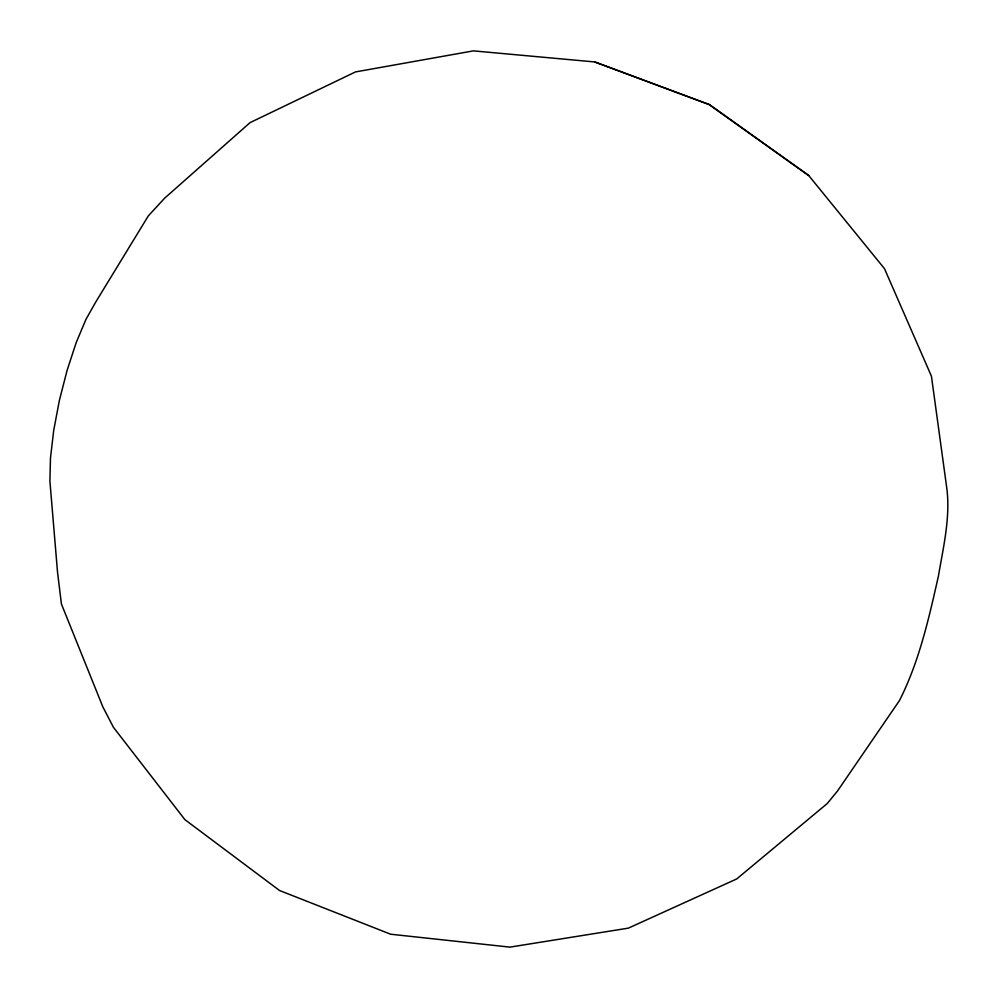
<?xml version="1.0" encoding="UTF-8"?>
<svg xmlns="http://www.w3.org/2000/svg" width="998" height="998" viewBox="0 0 998 998"><rect width="100%" height="100%" fill="white"/><g stroke="black" fill="none" stroke-linecap="round" stroke-linejoin="round"><path stroke-width="1.5" d="M594.683 61.938L473.414 50.873L355.5 71.918L250.061 122.629L164.645 198.178L148.328 215.892L95.696 302.107L85.978 319.335L76.185 342.638L67.091 370.358L59.393 400.373L53.717 430.35L50.486 457.945L49.9 481.086L57.535 572.241L61.414 603.99L102.806 706.784L113.448 727.33L184.88 819.62L279.527 890.503L390.655 934.215L509.953 947.127L628.316 928.152L736.736 878.939L827.205 803.565L837.509 791.002L899.46 700.559C919.22 661.587 928.839 618.461 938.419 576.108C943.235 547.578 950.296 518.548 946.965 489.469L931.433 376.184L884.49 268.662L808.742 175.548L709.566 104.64L594.683 61.938L709.042 104.553L808.742 175.548"/></g></svg>
